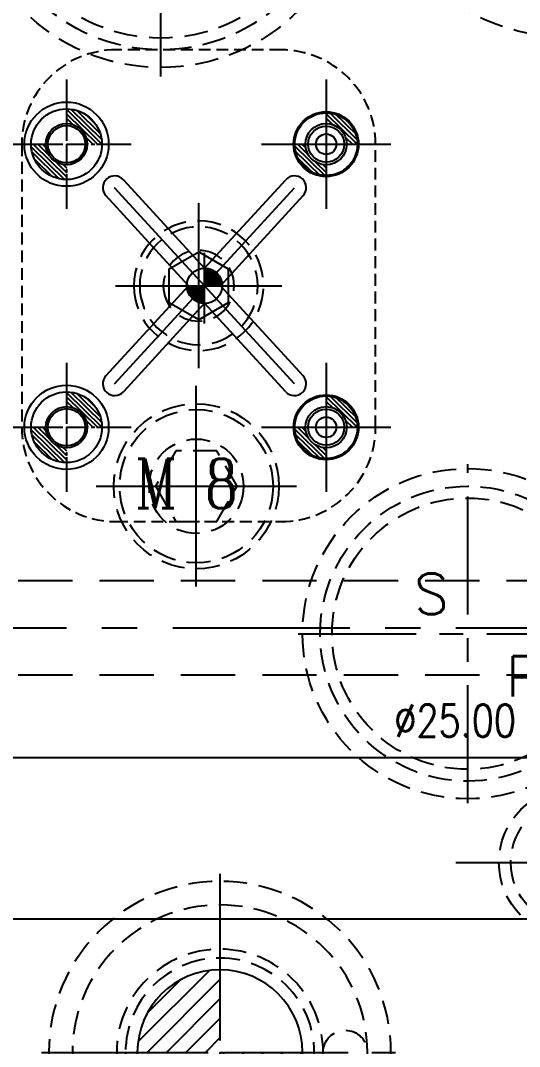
# Model space of a CAD drawing. Header units: millimetres. Extents: x 30214 to 31354, y -22640 to -21834.
# Drawn here: x 30734.9 to 30777.2, y -22155.3 to -22068.3 of the extents above; entities that cross this region are included whole.
import ezdxf

# ---------------------------------------------------------------- set-up
doc = ezdxf.new("R2010")
doc.units = ezdxf.units.MM
doc.header["$LTSCALE"] = 8
for name, pattern in [('CENTER', [2, 1.25, -0.25, 0.25, -0.25]), ('CENTER2', [1.125, 0.75, -0.125, 0.125, -0.125]), ('HIDDEN', [0.375, 0.25, -0.125]), ('HIDDEN2', [0.1875, 0.125, -0.0625])]:
    doc.linetypes.add(name, pattern=pattern)
doc.layers.get('DEFPOINTS').update_dxf_attribs({"color": 6})
for name, color, linetype in [('Cav-cor', 30, 'Continuous'), ('CL', 1, 'Continuous'), ('PIN', 5, 'Continuous'), ('PRODUCT', 1, 'Continuous'), ('SCREW', 52, 'HIDDEN'), ('SP', 3, 'Continuous'), ('SPRING', 7, 'Continuous'), ('WT', 4, 'Continuous')]:
    doc.layers.add(name, color=color, linetype=linetype)
doc.layers.add('dim', color=3, linetype='Continuous', lineweight=15)
doc.styles.add('ROMANC', font='RomanC.ttf', dxfattribs={"width": 0.8, "height": 7})
doc.styles.get("Standard").update_dxf_attribs({"font": 'txt.shx', "width": 0.8, "bigfont": 'chineset.shx'})
doc.dimstyles.new('ISO-25', dxfattribs={"dimtxt": 5, "dimasz": 4, "dimexe": 0.3, "dimexo": 0.3, "dimtad": 0, "dimzin": 1, "dimdsep": 46, "dimtxsty": 'Standard', "dimcen": 0, "dimclrd": 3, "dimclre": 3, "dimclrt": 3, "dimazin": 0, "dimtfac": 1, "dimtofl": 0, "dimtmove": 0, "dimatfit": 0, "dimfxl": 0, "dimarcsym": 0})
doc.dimstyles.new('副本副本ISO-25', dxfattribs={"dimtxt": 5, "dimasz": 4, "dimexe": 0.1, "dimexo": 0.1, "dimgap": 0.1, "dimtad": 0, "dimzin": 1, "dimdsep": 46, "dimtxsty": 'Standard', "dimcen": 0, "dimclrd": 3, "dimclre": 3, "dimclrt": 3, "dimadec": 1, "dimazin": 0, "dimtfac": 1, "dimtofl": 0, "dimtmove": 0, "dimatfit": 0, "dimfxl": 0, "dimarcsym": 0})

# ---------------------------------------------------------------- blocks, each defined once
blk = doc.blocks.new('20100612.093536')
at = {"layer": 'PIN', "linetype": 'Continuous'}
h = blk.add_hatch(dxfattribs=at)
h.set_pattern_fill('ANSI31', color=256, scale=9.333333, angle=90, style=0)
h.set_pattern_definition([(135, (239.4957, -16.613), (-0.824958, -0.824958), [])])
h.paths.add_polyline_path([(0, 0), (-7, 0, 0.414214), (0, -7)])
h.paths.add_polyline_path([(0, 7), (0, 0), (7, 0, 0.414214)])
at = {"layer": 'PIN', "linetype": 'CENTER2'}
for p, q in [((0, -9), (0, 9)), ((-9, 0), (9, 0))]:
    blk.add_line(p, q, dxfattribs=at)
at = {"layer": 'PIN', "linetype": 'Continuous'}
blk.add_circle((0, 0), 7, dxfattribs=at)
at = {"layer": 'SPRING', "linetype": 'CENTER'}
for p, q in [((0, -15.128), (0, 15.128)), ((-15.128, 0), (15.128, 0))]:
    blk.add_line(p, q, dxfattribs=at)
at = {"layer": 'SPRING', "linetype": 'HIDDEN'}
for radius in [14.5, 12.5, 8.75, 8.75, 8]:
    blk.add_circle((0, 0), radius, dxfattribs=at)
for centre, start, end in [((-10.625, 0), 0, 180), ((10.625, 0), 180, 0)]:
    blk.add_arc(centre, 1.875, start, end, dxfattribs=at)
blk = doc.blocks.new('*D27446')
at = {"layer": 'DEFPOINTS', "color": 0}
for p in [(30711.766, -22121.813), (30851.766, -22121.813), (30851.766, -22210.526)]:
    blk.add_point(p, dxfattribs=at)
at = {"layer": 'dim', "color": 3, "lineweight": -2}
for p, q in [((30711.766, -22122.113), (30711.766, -22210.826)), ((30851.766, -22122.113), (30851.766, -22210.826)), ((30715.766, -22210.526), (30772.808, -22210.526)), ((30847.766, -22210.526), (30790.725, -22210.526))]:
    blk.add_line(p, q, dxfattribs=at)
at = {"layer": 'dim', "color": 3}
for points in [[(30715.766, -22209.859), (30715.766, -22211.192), (30711.766, -22210.526)], [(30847.766, -22211.192), (30847.766, -22209.859), (30851.766, -22210.526)]]:
    blk.add_solid(points, dxfattribs=at)
at = {"layer": 'dim', "color": 3, "insert": (30781.766, -22210.526), "char_height": 5, "attachment_point": 5}
blk.add_mtext('140.00', dxfattribs=at)
blk = doc.blocks.new('20160815.113535')
at = {"layer": 'CL', "color": 6, "linetype": 'CENTER', "ltscale": 0.5}
for p, q in [((0, -5.474), (0, 5.474)), ((5.474, 0), (-5.474, 0))]:
    blk.add_line(p, q, dxfattribs=at)
at = {"layer": 'PRODUCT'}
for radius in [3.57, 1.581]:
    blk.add_circle((0, 0), radius, dxfattribs=at)
blk = doc.blocks.new('20160815.113537')
at = {"layer": 'CL', "color": 6, "linetype": 'CENTER', "ltscale": 0.5}
for p, q in [((0, -5.474), (0, 5.474)), ((5.474, 0), (-5.474, 0))]:
    blk.add_line(p, q, dxfattribs=at)
at = {"layer": 'PRODUCT'}
for radius in [2.652, 1.53, 0.867]:
    blk.add_circle((0, 0), radius, dxfattribs=at)
blk = doc.blocks.new('cb_8')
at = {"linetype": 'HIDDEN'}
blk.add_circle((0, 0), 7, dxfattribs=at)
at = {"layer": 'SCREW', "linetype": 'CENTER2', "ltscale": 5}
for p, q in [((0, -8.5), (0, 8.5)), ((-8.5, 0), (8.5, 0))]:
    blk.add_line(p, q, dxfattribs=at)
at = {"layer": 'SCREW'}
blk.add_lwpolyline([(-1.732, 3), (-3.464, 0), (-1.732, -3), (1.732, -3), (3.464, 0), (1.732, 3)], close=True, dxfattribs=at)
for radius in [6.5, 4]:
    blk.add_circle((0, 0), radius, dxfattribs=at)
at = {"layer": 'dim', "style": 'ROMANC', "width": 0.8}
blk.add_text('M 8', height=4.1865, dxfattribs=at).set_placement((-5.202, -1.858))
blk = doc.blocks.new('20100512.182342')
at = {"linetype": 'HIDDEN'}
blk.add_circle((0, 0), 5.5, dxfattribs=at)
at = {"layer": 'SCREW', "linetype": 'CENTER', "ltscale": 5}
for p, q in [((0, -7.042), (0, 7.042)), ((-7, 0), (7, 0))]:
    blk.add_line(p, q, dxfattribs=at)
at = {"layer": 'SCREW', "linetype": 'Continuous'}
blk.add_lwpolyline([(-1.443, 2.5), (-2.887, 0), (-1.443, -2.5), (1.443, -2.5), (2.887, 0), (1.443, 2.5)], close=True, dxfattribs=at)
at = {"layer": 'SCREW'}
for radius in [5, 3]:
    blk.add_circle((0, 0), radius, dxfattribs=at)
blk = doc.blocks.new('20160826.095208')
at = {"layer": 'SP', "linetype": 'CENTER'}
for p, q in [((0, -17.25), (0, 17.25)), ((-17.25, 0), (17.25, 0))]:
    blk.add_line(p, q, dxfattribs=at)
at = {"layer": 'SP', "linetype": 'HIDDEN'}
for radius in [16.5, 15, 14]:
    blk.add_circle((0, 0), radius, dxfattribs=at)
at = {"layer": 'SP'}
for s, p in [('S', (-5.456, 1.995)), ('P', (3.888, -6.392))]:
    blk.add_text(s, height=4.111, dxfattribs=at).set_placement(p)
at = {"layer": 'SP', "color": 6, "insert": (-1.275, -8.844), "char_height": 3.2812, "attachment_point": 5}
blk.add_mtext('Ø30.00', dxfattribs=at)
blk = doc.blocks.new('20160829.141955')
at = {"layer": 'SP', "linetype": 'CENTER'}
for p, q in [((-5.233, -2.096), (-5.233, 26.654)), ((-19.608, 12.279), (9.142, 12.279))]:
    blk.add_line(p, q, dxfattribs=at)
at = {"layer": 'SP', "linetype": 'HIDDEN'}
for radius in [14, 12.5, 11.5]:
    blk.add_circle((-5.233, 12.279), radius, dxfattribs=at)
at = {"layer": 'SP'}
for s, p in [('S', (-9.779, 13.942)), ('P', (-1.993, 6.952))]:
    blk.add_text(s, height=3.426, dxfattribs=at).set_placement(p)
at = {"layer": 'SP', "color": 6, "insert": (-6.295, 4.91), "char_height": 2.7344, "attachment_point": 5}
blk.add_mtext('Ø25.00', dxfattribs=at)
blk = doc.blocks.new('*D27498')
at = {"layer": 'DEFPOINTS', "color": 0}
for p in [(30851.766, -22122.813), (30723.766, -22130.813), (30723.766, -22144.481)]:
    blk.add_point(p, dxfattribs=at)
at = {"layer": 'dim', "color": 3, "lineweight": -2}
for p, q in [((30851.766, -22122.913), (30851.766, -22144.581)), ((30723.766, -22130.913), (30723.766, -22144.581)), ((30727.766, -22144.481), (30779, -22144.481)), ((30847.766, -22144.481), (30796.533, -22144.481))]:
    blk.add_line(p, q, dxfattribs=at)
at = {"layer": 'dim', "color": 3}
for points in [[(30727.766, -22143.814), (30727.766, -22145.147), (30723.766, -22144.481)], [(30847.766, -22145.147), (30847.766, -22143.814), (30851.766, -22144.481)]]:
    blk.add_solid(points, dxfattribs=at)
at = {"layer": 'dim', "color": 3, "insert": (30787.766, -22144.481), "char_height": 5, "attachment_point": 5}
blk.add_mtext('128.00', dxfattribs=at)

msp = doc.modelspace()

# ---------------------------------------------------------------- hatches: boundary and pattern name
at = {"layer": 'PIN', "linetype": 'Continuous'}
h = msp.add_hatch(dxfattribs=at)
h.set_pattern_fill('ANSI31', color=152, scale=2.181818, angle=90.5, style=0)
h.set_pattern_definition([(135.5, (30504.057, -22377.46713), (-0.19115707, -0.19452285), [])])
h.paths.add_polyline_path([(30738.766, -22077.063), (30738.766, -22075.813, -0.414214), (30741.766, -22078.813), (30740.516, -22078.813, 0.414214)])
h.paths.add_polyline_path([(30735.766, -22078.813), (30737.016, -22078.813, 0.414214), (30738.766, -22080.563), (30738.766, -22081.813, -0.414214)])
h = msp.add_hatch(dxfattribs=at)
h.set_pattern_fill('ANSI31', color=55, scale=2.181818, angle=90.5, style=0)
h.set_pattern_definition([(135.5, (30526.057, -22377.46713), (-0.19115707, -0.19452285), [])])
h.paths.add_polyline_path([(30760.766, -22076.063, -0.414214), (30763.516, -22078.813), (30762.516, -22078.813, 0.414214), (30760.766, -22077.063)])
h.paths.add_polyline_path([(30759.016, -22078.813, 0.414214), (30760.766, -22080.563), (30760.766, -22081.563, -0.414214), (30758.016, -22078.813)])
h = msp.add_hatch(dxfattribs=at)
h.set_pattern_fill('ANSI31', color=3, angle=90, style=0)
h.set_pattern_definition([(135, (30955.74823, -22105.05306), (-0.08838835, -0.08838835), [])])
h.paths.add_polyline_path([(30750.466, -22090.813), (30748.966, -22090.813, 0.414214), (30750.466, -22092.313)])
h.paths.add_polyline_path([(30750.466, -22089.313), (30750.466, -22090.813), (30751.966, -22090.813, 0.414214)])
h = msp.add_hatch(dxfattribs=at)
h.set_pattern_fill('ANSI31', color=152, scale=2.181818, angle=90.5, style=0)
h.set_pattern_definition([(135.5, (30504.057, -22401.46713), (-0.19115707, -0.19452285), [])])
h.paths.add_polyline_path([(30738.766, -22101.063), (30738.766, -22099.813, -0.414214), (30741.766, -22102.813), (30740.516, -22102.813, 0.414214)])
h.paths.add_polyline_path([(30735.766, -22102.813), (30737.016, -22102.813, 0.414214), (30738.766, -22104.563), (30738.766, -22105.813, -0.414214)])
h = msp.add_hatch(dxfattribs=at)
h.set_pattern_fill('ANSI31', color=55, scale=2.181818, angle=90.5, style=0)
h.set_pattern_definition([(135.5, (30526.057, -22401.46713), (-0.19115707, -0.19452285), [])])
h.paths.add_polyline_path([(30760.766, -22100.063, -0.414214), (30763.516, -22102.813), (30762.516, -22102.813, 0.414214), (30760.766, -22101.063)])
h.paths.add_polyline_path([(30759.016, -22102.813, 0.414214), (30760.766, -22104.563), (30760.766, -22105.563, -0.414214), (30758.016, -22102.813)])

# ---------------------------------------------------------------- linework, layer by layer
at = {"linetype": 'CENTER'}
msp.add_line((30771.766, -22139.713), (30791.766, -22139.713), dxfattribs=at)
at = {"linetype": 'HIDDEN2'}
msp.add_lwpolyline([(30742.966, -22110.813), (30756.966, -22110.813, 0.414214), (30764.966, -22102.813), (30764.966, -22078.813, 0.414214), (30756.966, -22070.813), (30742.966, -22070.813, 0.414214), (30734.966, -22078.813), (30734.966, -22102.813, 0.414214)], format="xyb", close=True, dxfattribs=at)
at = {"linetype": 'HIDDEN'}
for centre, radius in [((30781.766, -22050.813), 19), ((30781.766, -22139.713), 6.35), ((30781.766, -22139.713), 5.35)]:
    msp.add_circle(centre, radius, dxfattribs=at)
at = {"layer": 'Cav-cor', "color": 241}
for p, q in [((30742.845, -22099.128), (30758.088, -22082.499)), ((30758.088, -22099.128), (30742.845, -22082.499)), ((30743.582, -22081.823), (30750.466, -22089.333)), ((30750.466, -22089.333), (30757.35, -22081.823)), ((30749.11, -22090.813), (30742.108, -22083.175)), ((30758.825, -22083.175), (30751.823, -22090.813)), ((30742.108, -22098.452), (30749.11, -22090.813)), ((30751.823, -22090.813), (30758.825, -22098.452)), ((30750.466, -22092.293), (30743.582, -22099.803)), ((30757.35, -22099.803), (30750.466, -22092.293)), ((30719.766, -22130.813), (30843.766, -22130.813))]:
    msp.add_line(p, q, dxfattribs=at)
for centre, radius in [((30760.766, -22078.813), 2.652), ((30738.766, -22078.813), 1.581), ((30760.766, -22078.813), 1.53), ((30760.766, -22078.813), 0.867), ((30760.766, -22102.813), 2.652), ((30738.766, -22102.813), 1.581), ((30760.766, -22102.813), 1.53), ((30760.766, -22102.813), 0.867)]:
    msp.add_circle(centre, radius, dxfattribs=at)
for centre, start, end in [((30742.845, -22082.499), 42.51045, 222.51045), ((30758.088, -22082.499), 317.48955, 137.48955), ((30742.845, -22099.128), 137.48955, 317.48955), ((30758.088, -22099.128), 222.51045, 42.51045)]:
    msp.add_arc(centre, 1, start, end, dxfattribs=at)
at = {"layer": 'PIN', "color": 152, "linetype": 'CENTER2', "ltscale": 0.3}
for p, q in [((30738.766, -22073.413), (30738.766, -22084.213)), ((30733.366, -22078.813), (30744.166, -22078.813)), ((30738.766, -22097.413), (30738.766, -22108.213)), ((30733.366, -22102.813), (30744.166, -22102.813))]:
    msp.add_line(p, q, dxfattribs=at)
at = {"layer": 'PIN', "color": 55, "linetype": 'CENTER2', "ltscale": 0.3}
for p, q in [((30760.766, -22074.813), (30760.766, -22082.813)), ((30756.766, -22078.813), (30764.766, -22078.813)), ((30760.766, -22098.813), (30760.766, -22106.813)), ((30756.766, -22102.813), (30764.766, -22102.813))]:
    msp.add_line(p, q, dxfattribs=at)
at = {"layer": 'PIN', "color": 3, "linetype": 'CENTER2'}
for p, q in [((30750.466, -22094.023), (30750.466, -22087.603)), ((30747.256, -22090.813), (30753.676, -22090.813))]:
    msp.add_line(p, q, dxfattribs=at)
at = {"layer": 'PIN', "color": 152}
for centre, radius in [((30738.766, -22078.813), 3), ((30738.766, -22078.813), 1.75), ((30738.766, -22102.813), 3), ((30738.766, -22102.813), 1.75)]:
    msp.add_circle(centre, radius, dxfattribs=at)
at = {"layer": 'PIN', "color": 55}
for centre, radius in [((30760.766, -22078.813), 2.75), ((30760.766, -22078.813), 1.75), ((30760.766, -22102.813), 2.75), ((30760.766, -22102.813), 1.75)]:
    msp.add_circle(centre, radius, dxfattribs=at)
at = {"layer": 'PIN', "color": 3, "linetype": 'Continuous'}
msp.add_circle((30750.466, -22090.813), 1.5, dxfattribs=at)
at = {"layer": 'WT', "color": 125, "linetype": 'HIDDEN', "ltscale": 2.3}
for p, q in [((30727.766, -22115.813), (30835.766, -22115.813)), ((30727.766, -22123.813), (30835.766, -22123.813))]:
    msp.add_line(p, q, dxfattribs=at)
at = {"layer": 'WT', "color": 125, "linetype": 'CENTER', "ltscale": 1.5}
msp.add_line((30723.766, -22119.813), (30851.766, -22119.813), dxfattribs=at)

# ---------------------------------------------------------------- block references
at = {"linetype": 'Continuous', "xscale": -1, "rotation": -90}
msp.add_blockref('20100512.182342', (30749.966, -22090.813), dxfattribs=at)
at = {"layer": 'PRODUCT', "rotation": 180}
for name, p in [('20160815.113535', (30738.766, -22078.813)), ('20160815.113537', (30760.766, -22078.813)), ('20160815.113535', (30738.766, -22102.813)), ('20160815.113537', (30760.766, -22102.813))]:
    msp.add_blockref(name, p, dxfattribs=at)
at = {"layer": 'SCREW'}
msp.add_blockref('cb_8', (30749.766, -22107.813), dxfattribs=at)
at = {"layer": 'SP'}
for name, p in [('20160826.095208', (30746.766, -22055.813)), ('20160829.141955', (30777.999, -22132.593))]:
    msp.add_blockref(name, p, dxfattribs=at)
at = {"layer": 'SPRING', "xscale": -1, "rotation": 179.9999999999995}
msp.add_blockref('20100612.093536', (30751.766, -22155.813), dxfattribs=at)

# ---------------------------------------------------------------- dimensions: what is measured, and where the dimension line sits
at = {"layer": 'dim'}
dim = msp.add_linear_dim(base=(30851.766, -22210.526), p1=(30711.766, -22121.813), p2=(30851.766, -22121.813), dimstyle='ISO-25', override={"dimscale": 1}, dxfattribs=at)
dim.commit()
dim.dimension.update_dxf_attribs({"geometry": '*D27446', "text_midpoint": (30781.766, -22210.526), "dimtype": 160})
dim = msp.add_linear_dim(base=(30723.766, -22144.481), p1=(30851.766, -22122.813), p2=(30723.766, -22130.813), dimstyle='副本副本ISO-25', dxfattribs=at)
dim.commit()
dim.dimension.update_dxf_attribs({"geometry": '*D27498', "text_midpoint": (30787.766, -22144.481)})

doc.saveas('drawing.dxf')
